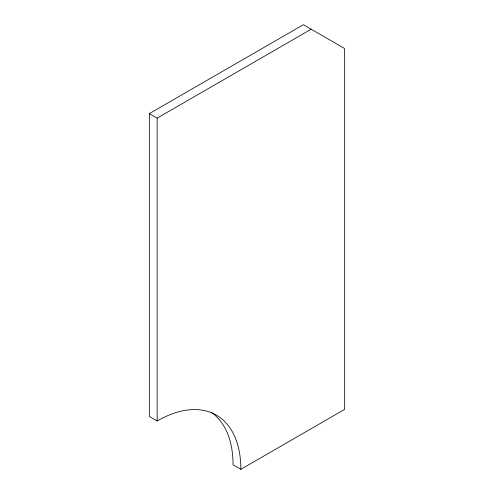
<?xml version="1.0" encoding="UTF-8"?>
<svg xmlns="http://www.w3.org/2000/svg" width="494" height="494" viewBox="0 0 494 494"><rect width="100%" height="100%" fill="white"/><g stroke="black" fill="none" stroke-linecap="round" stroke-linejoin="round"><path stroke-width="0.74" d="M240.862 469.3A118.375 68.345 -60 0 0 157.16 420.974L149.349 416.461L149.349 113.62L303.359 24.7L344.651 48.542L344.651 409.378L240.862 469.3L233.051 464.792A118.375 68.345 -60 0 0 211.673 412.614M149.349 113.62L157.16 118.128L311.171 29.208M157.16 118.128L157.16 420.974"/></g></svg>
